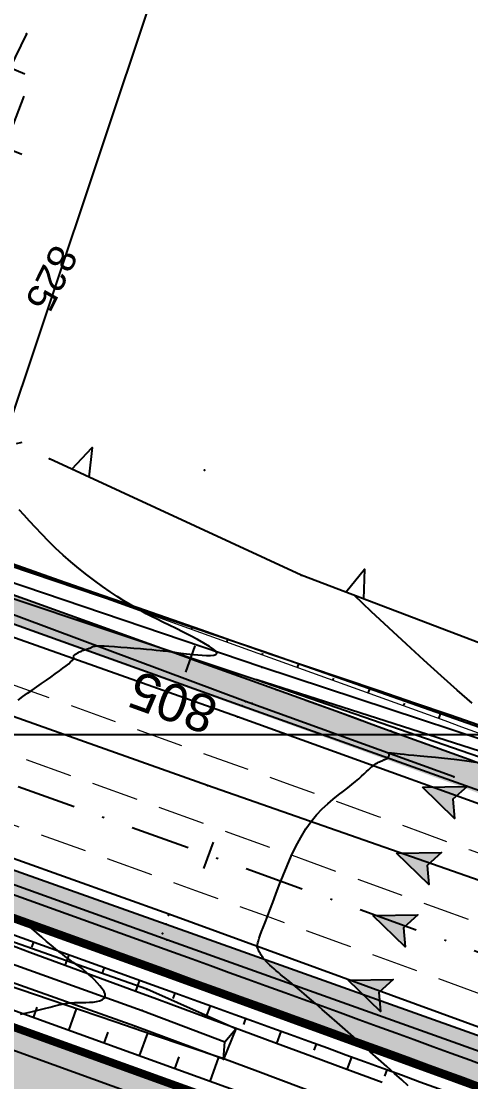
# Model space of a CAD drawing. Header units: metres. Extents: x 820373 to 834957, y 7564678 to 7566875.
# Drawn here: x 821318.3 to 821342.2, y 7564981.5 to 7565037.9 of the extents above; entities that cross this region are included whole.
import ezdxf
from ezdxf.enums import TextEntityAlignment as Align

# ---------------------------------------------------------------- set-up
doc = ezdxf.new("R2010")
doc.units = ezdxf.units.M
for name, pattern in [('XREF_GEO$0$DASHDOT', [25.4, 12.7, -6.35, 0, -6.35]), ('XREF_GEO$0$DASHED2', [0.375, 0.25, -0.125]), ('XREF_GEO$0$DGNStyle3', [83.551646, 59.679747, -23.871899])]:
    doc.linetypes.add(name, pattern=pattern)
for name, color, linetype in [('P-MALHA-IMPAR', 1, 'Continuous'), ('XREF_GEO$0$F-HZ-ACOSTAMENTO', 73, 'Continuous'), ('XREF_GEO$0$F-HZ-BARREIRA', 107, 'Continuous'), ('XREF_GEO$0$F-HZ-BORDO', 165, 'Continuous'), ('XREF_GEO$0$F-HZ-EIXO', 42, 'XREF_GEO$0$DASHDOT'), ('XREF_GEO$0$F-HZ-ESTACA', 73, 'Continuous'), ('XREF_GEO$0$F-HZ-OFFSET', 11, 'Continuous'), ('XREF_GEO$0$F-HZ-OFFSET-ATERRO', 42, 'Continuous'), ('XREF_GEO$0$F-HZ-PTO-NOTAVEL', 42, 'Continuous'), ('XREF_GEO$0$F-HZ-SETA', 11, 'Continuous'), ('XREF_PAV$0$P-TH01_FXAD_227.95_237.15_C_PAV.TIPO-V', 214, 'Continuous'), ('XREF_PAV$0$P-TH01_FXAD_230.75_240.70_D_PAV.TIPO-V', 214, 'Continuous'), ('XREF_PAV$0$P-TH01_TREVO_235.60_PAV.TIPO-I', 150, 'Continuous'), ('XREF_TOP$0$T-HD-VALETA_SARJETA', 132, 'Continuous'), ('XREF_TOP$0$T-HG-BARRANCO', 23, 'Continuous'), ('XREF_TOP$0$T-HG-CRISTA', 23, 'Continuous'), ('XREF_TOP$0$T-HM-COTA', 252, 'Continuous'), ('XREF_TOP$0$T-HM-CURVA_INTERMEDIÁRIA', 252, 'Continuous'), ('XREF_TOP$0$T-HM-CURVA_MESTRA', 23, 'Continuous'), ('XREF_TOP$0$T-SI-FAIXA', 23, 'Continuous'), ('XREF_TOP$0$T-SV-GUARD_RAIL', 23, 'Continuous'), ('XREF_TOP$0$T-SV-RUA_PAVIMENTADA', 23, 'Continuous'), ('XREF_TOP$0$T-VE-VEGETAÇÃO', 92, 'Continuous')]:
    doc.layers.add(name, color=color, linetype=linetype)
doc.layers.add('XREF_GEO$0$F-HZ-ARRED-VALETA', color=11, linetype='Continuous', lineweight=0)
doc.layers.add('XREF_GEO$0$F-HZ-FAIXA', color=11, linetype='XREF_GEO$0$DGNStyle3', lineweight=0)
doc.styles.add('XREF_GEO$0$ARIAL', font='arial.ttf')
doc.styles.add('XREF_TOP$0$ROMANS', font='arial.ttf', dxfattribs={"height": 1.5})

# ---------------------------------------------------------------- blocks, each defined once
blk = doc.blocks.new('MALHA-IMPAR')
at = {"layer": 'P-MALHA-IMPAR'}
blk.add_line((821114.838, 7565000), (821658.535, 7565000), dxfattribs=at)
blk = doc.blocks.new('XREF_TOP$0$PONTO')
at = {"layer": 'XREF_TOP$0$T-HM-COTA'}
blk.add_point((0, 0), dxfattribs=at)
blk = doc.blocks.new('XREF_TOP$0$MATO 02')
blk.add_lwpolyline([(0.5, 0), (0, -1.5), (-0.5, 0)])
blk = doc.blocks.new('XREF_TOP')
at = {"layer": 'XREF_TOP$0$T-HD-VALETA_SARJETA'}
for points in [[(821329.068, 7564982.744, 822.468), (821324.341, 7564984.502, 822.208), (821302.885, 7564992.117, 820.973), (821284.426, 7564998.126, 819.727), (821267.905, 7565004.116, 818.34), (821247.508, 7565011.285, 817), (821227.722, 7565018.106, 815.829), (821209.07, 7565024.805, 814.822), (821191.116, 7565031.202, 814.095), (821173.972, 7565037.328, 813.645)], [(821370.659, 7564990.239, 823.587), (821369.081, 7564990.819, 823.552), (821349.716, 7564997.462, 822.938), (821331.101, 7565003.594, 822.081), (821309.999, 7565010.727, 820.806), (821291.435, 7565017.476, 819.686), (821272.964, 7565024.238, 818.455), (821261.796, 7565028.162, 817.769), (821259.894, 7565028.931, 817.653), (821258.512, 7565029.914, 817.537), (821256.786, 7565031.168, 817.478)], [(821349.906, 7564997.849, 823.26), (821331.183, 7565004.417, 822.408), (821310.233, 7565011.493, 821.199), (821291.893, 7565018.128, 819.958), (821273.252, 7565024.914, 818.633)], [(821291.201, 7565016.732, 819.935), (821309.447, 7565010.037, 821.055), (821330.838, 7565002.908, 822.253)], [(821330.838, 7565002.908, 822.253), (821349.313, 7564996.526, 823.343), (821367.967, 7564989.831, 824.226)], [(821370.484, 7564989.681, 823.583), (821368.161, 7564990.492, 823.485), (821349.562, 7564996.916, 822.986), (821330.838, 7565002.908, 822.253)], [(821284.841, 7564999.438, 819.445), (821303.417, 7564992.976, 820.772), (821324.737, 7564985.337, 822.082), (821329.135, 7564983.655, 822.306)], [(821329.722, 7564984.363, 822.437), (821324.996, 7564986.469, 822.222), (821303.6, 7564993.994, 820.97), (821299.112, 7564996.191, 820.718)]]:
    blk.add_polyline3d(points, dxfattribs=at)
blk.add_polyline3d([(821329.068, 7564982.744, 822.468), (821329.135, 7564983.655, 822.306), (821329.722, 7564984.363, 822.437)], close=True, dxfattribs=at)
at = {"layer": 'XREF_TOP$0$T-HG-BARRANCO'}
for p, q in [((821318.499, 7565035.131), (821317.699, 7565035.462)), ((821318.329, 7565030.844), (821315.931, 7565031.834))]:
    blk.add_line(p, q, dxfattribs=at)
at = {"layer": 'XREF_TOP$0$T-HG-CRISTA'}
blk.add_polyline3d([(821318.584, 7565037.276, 828.86), (821312.865, 7565025.546, 828.508), (821312.776, 7565025.509, 828.819)], dxfattribs=at)
at = {"layer": 'XREF_TOP$0$T-HM-CURVA_INTERMEDIÁRIA', "flags": 128}
for points in [[(821317.607, 7565031.724), (821318.452, 7565033.961)], [(821318.059, 7565015.487), (821318.359, 7565015.561)], [(821318.257, 7564985.142), (821318.762, 7564985.247), (821319.19, 7564985.343), (821319.549, 7564985.428), (821319.849, 7564985.504), (821320.099, 7564985.569), (821320.307, 7564985.623), (821320.484, 7564985.666), (821320.638, 7564985.698), (821320.774, 7564985.721), (821320.9, 7564985.736), (821321.02, 7564985.745), (821321.14, 7564985.75), (821321.267, 7564985.751), (821321.405, 7564985.752), (821321.562, 7564985.753), (821321.739, 7564985.756), (821321.93, 7564985.765), (821322.123, 7564985.781), (821322.309, 7564985.808), (821322.476, 7564985.848), (821322.616, 7564985.904), (821322.717, 7564985.979), (821322.769, 7564986.076), (821322.765, 7564986.196), (821322.711, 7564986.334), (821322.617, 7564986.486), (821322.494, 7564986.645), (821322.35, 7564986.807), (821322.196, 7564986.965), (821322.041, 7564987.113), (821321.896, 7564987.247), (821321.767, 7564987.361), (821321.655, 7564987.458), (821321.556, 7564987.54), (821321.467, 7564987.611), (821321.385, 7564987.673), (821321.308, 7564987.729), (821321.232, 7564987.782), (821321.155, 7564987.835), (821321.074, 7564987.891), (821320.984, 7564987.954), (821320.885, 7564988.025), (821320.772, 7564988.107), (821320.642, 7564988.205), (821320.493, 7564988.32), (821320.322, 7564988.456), (821320.124, 7564988.616), (821319.9, 7564988.801), (821319.655, 7564989.006), (821319.395, 7564989.226), (821319.129, 7564989.454), (821318.864, 7564989.685), (821318.606, 7564989.912), (821318.364, 7564990.13), (821318.144, 7564990.333)], [(821318.145, 7565001.834), (821318.384, 7565002.02), (821318.63, 7565002.197), (821318.88, 7565002.37), (821319.134, 7565002.541), (821319.389, 7565002.715), (821319.641, 7565002.89), (821319.885, 7565003.061), (821320.117, 7565003.227), (821320.332, 7565003.384), (821320.526, 7565003.529), (821320.694, 7565003.66), (821320.831, 7565003.773), (821320.934, 7565003.867), (821321.007, 7565003.943), (821321.055, 7565004.004), (821321.083, 7565004.051), (821321.095, 7565004.088), (821321.098, 7565004.117), (821321.096, 7565004.141), (821321.094, 7565004.161), (821321.097, 7565004.181), (821321.105, 7565004.2), (821321.119, 7565004.22), (821321.137, 7565004.239), (821321.161, 7565004.259), (821321.189, 7565004.28), (821321.223, 7565004.301), (821321.261, 7565004.323), (821321.304, 7565004.347), (821321.351, 7565004.371), (821321.401, 7565004.396), (821321.454, 7565004.421), (821321.509, 7565004.445), (821321.564, 7565004.469), (821321.62, 7565004.491), (821321.676, 7565004.512), (821321.73, 7565004.53), (821321.783, 7565004.547), (821321.834, 7565004.563), (821321.881, 7565004.578), (821321.924, 7565004.592), (821321.964, 7565004.606), (821321.998, 7565004.621), (821322.027, 7565004.637), (821322.051, 7565004.654), (821322.077, 7565004.671), (821322.112, 7565004.687), (821322.165, 7565004.701), (821322.244, 7565004.712), (821322.355, 7565004.719), (821322.509, 7565004.72), (821322.711, 7565004.715), (821322.967, 7565004.702), (821323.267, 7565004.683), (821323.598, 7565004.659), (821323.947, 7565004.631), (821324.299, 7565004.602), (821324.643, 7565004.573), (821324.964, 7565004.544), (821325.25, 7565004.519), (821325.49, 7565004.497), (821325.689, 7565004.478), (821325.852, 7565004.462), (821325.987, 7565004.448), (821326.1, 7565004.436), (821326.197, 7565004.424), (821326.287, 7565004.413), (821326.374, 7565004.401), (821326.466, 7565004.388), (821326.566, 7565004.373), (821326.676, 7565004.358), (821326.799, 7565004.341), (821326.938, 7565004.323), (821327.096, 7565004.303), (821327.274, 7565004.282), (821327.476, 7565004.26), (821327.702, 7565004.237), (821327.938, 7565004.218), (821328.168, 7565004.205), (821328.377, 7565004.205), (821328.547, 7565004.222), (821328.664, 7565004.259), (821328.711, 7565004.322), (821328.671, 7565004.414), (821328.536, 7565004.54), (821328.315, 7565004.693), (821328.027, 7565004.867), (821327.688, 7565005.056), (821327.316, 7565005.253), (821326.929, 7565005.45), (821326.542, 7565005.643), (821326.175, 7565005.823), (821325.839, 7565005.987), (821325.53, 7565006.139), (821325.24, 7565006.283), (821324.96, 7565006.427), (821324.681, 7565006.576), (821324.396, 7565006.737), (821324.095, 7565006.915), (821323.769, 7565007.116), (821323.414, 7565007.345), (821323.032, 7565007.601), (821322.629, 7565007.881), (821322.213, 7565008.182), (821321.788, 7565008.503), (821321.362, 7565008.839), (821320.94, 7565009.19), (821320.529, 7565009.552), (821320.134, 7565009.922), (821319.757, 7565010.293), (821319.4, 7565010.661), (821319.063, 7565011.018), (821318.749, 7565011.358), (821318.459, 7565011.675), (821318.194, 7565011.962)], [(821338.897, 7564981.319), (821338.552, 7564981.639), (821338.169, 7564981.988), (821337.757, 7564982.358), (821337.324, 7564982.744), (821336.879, 7564983.139), (821336.428, 7564983.537), (821335.981, 7564983.931), (821335.542, 7564984.318), (821335.116, 7564984.692), (821334.708, 7564985.048), (821334.324, 7564985.384), (821333.968, 7564985.694), (821333.644, 7564985.973), (821333.359, 7564986.217), (821333.114, 7564986.425), (821332.906, 7564986.598), (821332.73, 7564986.744), (821332.578, 7564986.867), (821332.445, 7564986.973), (821332.326, 7564987.069), (821332.214, 7564987.158), (821332.103, 7564987.248), (821331.989, 7564987.342), (821331.872, 7564987.44), (821331.756, 7564987.541), (821331.641, 7564987.643), (821331.531, 7564987.745), (821331.428, 7564987.845), (821331.334, 7564987.941), (821331.251, 7564988.033), (821331.18, 7564988.118), (821331.122, 7564988.198), (821331.074, 7564988.271), (821331.034, 7564988.338), (821331.002, 7564988.4), (821330.974, 7564988.455), (821330.951, 7564988.506), (821330.93, 7564988.551), (821330.909, 7564988.591), (821330.891, 7564988.629), (821330.877, 7564988.67), (821330.868, 7564988.717), (821330.867, 7564988.774), (821330.874, 7564988.844), (821330.892, 7564988.931), (821330.923, 7564989.039), (821330.967, 7564989.172), (821331.025, 7564989.333), (821331.097, 7564989.524), (821331.185, 7564989.751), (821331.287, 7564990.015), (821331.405, 7564990.32), (821331.539, 7564990.669), (821331.689, 7564991.065), (821331.855, 7564991.51), (821332.037, 7564991.993), (821332.235, 7564992.502), (821332.449, 7564993.023), (821332.677, 7564993.545), (821332.92, 7564994.054), (821333.177, 7564994.537), (821333.448, 7564994.983), (821333.733, 7564995.382), (821334.025, 7564995.735), (821334.322, 7564996.048), (821334.617, 7564996.325), (821334.906, 7564996.571), (821335.185, 7564996.791), (821335.447, 7564996.991), (821335.688, 7564997.175), (821335.904, 7564997.347), (821336.096, 7564997.508), (821336.267, 7564997.658), (821336.419, 7564997.796), (821336.553, 7564997.922), (821336.673, 7564998.035), (821336.78, 7564998.136), (821336.877, 7564998.225), (821336.966, 7564998.3), (821337.047, 7564998.364), (821337.122, 7564998.417), (821337.192, 7564998.462), (821337.257, 7564998.5), (821337.318, 7564998.532), (821337.377, 7564998.559), (821337.433, 7564998.584), (821337.489, 7564998.608), (821337.543, 7564998.63), (821337.594, 7564998.652), (821337.643, 7564998.673), (821337.688, 7564998.693), (821337.729, 7564998.713), (821337.765, 7564998.733), (821337.796, 7564998.752), (821337.821, 7564998.772), (821337.84, 7564998.792), (821337.855, 7564998.812), (821337.866, 7564998.831), (821337.874, 7564998.85), (821337.879, 7564998.868), (821337.882, 7564998.885), (821337.884, 7564998.901), (821337.886, 7564998.916), (821337.887, 7564998.93), (821337.887, 7564998.943), (821337.886, 7564998.955), (821337.884, 7564998.966), (821337.88, 7564998.977), (821337.875, 7564998.987), (821337.867, 7564998.996), (821337.859, 7564999.005), (821337.85, 7564999.013), (821337.846, 7564999.02), (821337.849, 7564999.025), (821337.861, 7564999.029), (821337.885, 7564999.03), (821337.926, 7564999.028), (821337.984, 7564999.024), (821338.065, 7564999.017), (821338.17, 7564999.006), (821338.305, 7564998.992), (821338.472, 7564998.974), (821338.675, 7564998.953), (821338.918, 7564998.929), (821339.205, 7564998.901), (821339.539, 7564998.87), (821339.923, 7564998.835), (821340.354, 7564998.795), (821340.83, 7564998.747), (821341.347, 7564998.69), (821341.902, 7564998.621), (821342.49, 7564998.538)], [(821342.296, 7565001.666), (821341.507, 7565002.36), (821340.647, 7565003.129), (821339.738, 7565003.952), (821338.801, 7565004.809), (821337.858, 7565005.682), (821336.929, 7565006.55), (821336.037, 7565007.393)]]:
    blk.add_lwpolyline(points, dxfattribs=at)
at = {"layer": 'XREF_TOP$0$T-SI-FAIXA'}
for points in [[(821591.439, 7564902.729, 838.851), (821573.003, 7564909.234, 837.821), (821555.139, 7564915.632, 836.829), (821553.897, 7564916.021, 836.98), (821535.131, 7564922.833, 836.004), (821516.359, 7564929.619, 834.953), (821496.555, 7564936.626, 833.758), (821478.29, 7564943.257, 832.554), (821460.036, 7564949.759, 831.336), (821441.957, 7564956.323, 830.125), (821423.96, 7564962.787, 828.906), (821402.472, 7564970.522, 827.454), (821384.763, 7564976.857, 826.261), (821365.031, 7564983.967, 825.026), (821347.04, 7564990.712, 823.813), (821328.217, 7564997.302, 822.699), (821307.506, 7565004.634, 821.393), (821289.32, 7565011.283, 820.226), (821270.908, 7565017.824, 819.062), (821252.787, 7565024.278, 817.945), (821232.483, 7565031.627, 816.641), (821214.211, 7565038.237, 815.935), (821196.568, 7565044.623, 815.147), (821178.895, 7565051.008, 814.95)], [(821588.019, 7564896.526, 838.829), (821569.973, 7564902.998, 837.81), (821552.072, 7564909.415, 836.856), (821533.519, 7564916.088, 836.128), (821514.437, 7564922.827, 834.984), (821493.554, 7564930.411, 833.636), (821476.544, 7564936.524, 832.57), (821457.645, 7564943.304, 831.308), (821439.852, 7564949.719, 830.132), (821421.792, 7564956.182, 828.846), (821399.626, 7564964.153, 827.379), (821382.18, 7564970.476, 826.183), (821363.572, 7564977.084, 825.051), (821344.531, 7564983.752, 823.836), (821326.167, 7564990.459, 822.72), (821304.706, 7564998.109, 821.315), (821286.99, 7565004.676, 820.186), (821267.732, 7565011.534, 819.001), (821249.958, 7565018.027, 817.898), (821229.973, 7565025.225, 816.617), (821211.943, 7565031.704, 815.938), (821193.611, 7565038.35, 815.12), (821176.559, 7565044.518, 814.944)], [(821329.807, 7565000.949, 822.548), (821308.921, 7565008.339, 821.217), (821290.446, 7565014.973, 820.129)], [(821367.156, 7564987.675, 824.926), (821348.491, 7564994.202, 823.728), (821329.807, 7565000.949, 822.548)]]:
    blk.add_polyline3d(points, dxfattribs=at)
at = {"layer": 'XREF_TOP$0$T-SV-GUARD_RAIL'}
for points in [[(821341.331, 7564997.761, 823.214), (821330.237, 7565001.759, 822.524), (821309.464, 7565009.517, 821.186)], [(821350.429, 7564980.605, 824.171), (821343.973, 7564982.681, 823.64), (821326.052, 7564989.082, 822.604), (821305.424, 7564996.496, 821.216), (821291.709, 7565001.403, 820.351)]]:
    blk.add_polyline3d(points, dxfattribs=at)
at = {"layer": 'XREF_TOP$0$T-SV-RUA_PAVIMENTADA', "ltscale": 22}
for points in [[(821176.302, 7565043.804, 814.742), (821193.345, 7565037.622, 815.117), (821211.612, 7565030.985, 815.928), (821229.565, 7565024.458, 816.758), (821249.496, 7565017.326, 817.65), (821267.645, 7565010.838, 818.978), (821286.787, 7565003.9, 820.107), (821304.889, 7564997.423, 821.311), (821326.014, 7564989.913, 822.696), (821344.074, 7564983.486, 823.774), (821363.37, 7564976.497, 825.014), (821381.915, 7564969.772, 826.16), (821399.271, 7564963.439, 827.344), (821421.515, 7564955.504, 828.798), (821439.579, 7564948.954, 830.064), (821457.399, 7564942.494, 831.285), (821476.254, 7564935.716, 832.534), (821493.198, 7564929.568, 833.58), (821514.215, 7564922.227, 834.947), (821533.171, 7564915.36, 836.095), (821551.728, 7564908.684, 836.818), (821569.565, 7564902.095, 837.73), (821587.764, 7564895.811, 838.818)], [(821253.882, 7565028.841, 817.71), (821272.157, 7565022.302, 818.888), (821290.725, 7565015.568, 820.117), (821309.084, 7565009.05, 821.227), (821330.069, 7565001.532, 822.514), (821348.764, 7564994.859, 823.68)]]:
    blk.add_polyline3d(points, dxfattribs=at)
at = {"layer": 'XREF_TOP$0$T-VE-VEGETAÇÃO'}
blk.add_polyline3d([(821393.284, 7565007.288, 825.512), (821386.24, 7564999.622, 825.224), (821383.07, 7564997.562, 825.053), (821378.633, 7564995.757, 824.881), (821374.192, 7564994.575, 824.71), (821370.035, 7564994.944, 824.539), (821351.323, 7565001.589, 823.624), (821333.195, 7565008.472, 822.884), (821319.806, 7565014.661, 822.236)], dxfattribs=at)
at = {"layer": 'XREF_TOP$0$T-HM-COTA', "rotation": 160.3219444444443}
for p in [(821318.584, 7565037.276, 828.86), (821319.806, 7565014.661, 822.236), (821328.065, 7565014.06, 822.395), (821333.195, 7565008.472, 822.884), (821331.183, 7565004.417, 822.408), (821331.101, 7565003.594, 822.081), (821330.838, 7565002.908, 822.253), (821330.237, 7565001.759, 822.524), (821330.599, 7565001.658, 822.572), (821330.069, 7565001.532, 822.514), (821329.807, 7565000.949, 822.548), (821341.331, 7564997.761, 823.214), (821328.217, 7564997.302, 822.699), (821326.135, 7564990.395, 822.739), (821326.167, 7564990.459, 822.72), (821326.014, 7564989.913, 822.696), (821325.83, 7564989.417, 822.639), (821326.052, 7564989.082, 822.604), (821324.996, 7564986.469, 822.222), (821324.737, 7564985.337, 822.082), (821324.341, 7564984.502, 822.208), (821329.722, 7564984.363, 822.437), (821329.135, 7564983.655, 822.306), (821329.068, 7564982.744, 822.468)]:
    blk.add_blockref('XREF_TOP$0$PONTO', p, dxfattribs=at)
at = {"layer": 'XREF_TOP$0$T-VE-VEGETAÇÃO'}
for p, rotation in [((821321.452, 7565013.9, 822.316), 155.1914897313328), ((821336.045, 7565007.39, 823), 159.2087872428461)]:
    blk.add_blockref('XREF_TOP$0$MATO 02', p, dxfattribs=dict(at, rotation=rotation))
at = {"layer": 'XREF_TOP$0$T-HM-CURVA_MESTRA', "style": 'XREF_TOP$0$ROMANS'}
blk.add_text('825', height=1.5, rotation=243.639, dxfattribs=at).set_placement((821319.928, 7565024.258, 825), align=Align.MIDDLE_CENTER)
blk = doc.blocks.new('XREF_GEO$0$AeccTickLine')
at = {"layer": 'XREF_GEO$0$F-HZ-ESTACA', "lineweight": -2}
blk.add_line((0, 1), (0, -1), dxfattribs=at)
blk = doc.blocks.new('XREF_GEO')
at = {"layer": 'XREF_GEO$0$F-HZ-SETA'}
h = blk.add_hatch(color=256, dxfattribs=at)
h.dxf.hatch_style = 1
h.paths.add_polyline_path([(821342.043, 7564997.246), (821341.281, 7564996.565), (821341.369, 7564995.547), (821339.65, 7564997.212)])
h = blk.add_hatch(color=256, dxfattribs=at)
h.dxf.hatch_style = 1
h.paths.add_polyline_path([(821340.673, 7564993.724), (821339.911, 7564993.043), (821339.999, 7564992.025), (821338.28, 7564993.69)])
h = blk.add_hatch(color=256, dxfattribs=at)
h.dxf.hatch_style = 1
h.paths.add_polyline_path([(821339.411, 7564990.415), (821338.649, 7564989.734), (821338.737, 7564988.716), (821337.018, 7564990.381)])
h = blk.add_hatch(color=256, dxfattribs=at)
h.dxf.hatch_style = 1
h.paths.add_polyline_path([(821338.092, 7564986.974), (821337.33, 7564986.293), (821337.418, 7564985.275), (821335.699, 7564986.94)])
at = {"layer": 'XREF_GEO$0$F-HZ-ACOSTAMENTO'}
blk.add_line((821850.991, 7564792.285), (821173.579, 7565036.236), dxfattribs=at)
blk.add_lwpolyline([(821451.795, 7564940.626, -0.00559), (821388.913, 7564964.054, 0.00559), (821326.073, 7564987.466), (821269.618, 7565007.784, 0.00559), (821206.27, 7565029.786, -0.002745), (821175.084, 7565040.419, -0.002745)], format="xyb", dxfattribs=at)
at = {"layer": 'XREF_GEO$0$F-HZ-ARRED-VALETA', "lineweight": -3, "ltscale": 0.25}
blk.add_line((821818.706, 7564804.974), (821173.917, 7565037.177), dxfattribs=at)
at = {"layer": 'XREF_GEO$0$F-HZ-ARRED-VALETA', "lineweight": -3, "ltscale": 0.25, "flags": 128}
blk.add_lwpolyline([(821451.456, 7564939.685, -0.00559), (821388.554, 7564963.121, 0.00559), (821325.735, 7564986.526), (821269.28, 7565006.843, 0.00559), (821205.953, 7565028.838, -0.002746), (821174.745, 7565039.478, -0.002746)], format="xyb", dxfattribs=at)
at = {"layer": 'XREF_GEO$0$F-HZ-ARRED-VALETA', "flags": 128}
blk.add_lwpolyline([(821360.347, 7564993.57, 0.002501), (821331.999, 7565003.933), (821275.544, 7565024.25, 0.001982), (821253.013, 7565032.259, 0.001982)], format="xyb", dxfattribs=at)
at = {"layer": 'XREF_GEO$0$F-HZ-BARREIRA', "linetype": 'Continuous', "ltscale": 5, "const_width": 0.38}
blk.add_lwpolyline([(821451.731, 7564940.447, -0.00559), (821388.845, 7564963.877, 0.00559), (821326.009, 7564987.288), (821269.554, 7565007.606, 0.00559), (821206.21, 7565029.606, -0.002745), (821175.02, 7565040.24, -0.002745)], format="xyb", dxfattribs=at)
blk.add_lwpolyline([(821818.01, 7564804.364), (821173.643, 7565036.415)], dxfattribs=at)
at = {"layer": 'XREF_GEO$0$F-HZ-BORDO'}
blk.add_line((821850.653, 7564791.344), (821173.24, 7565035.295), dxfattribs=at)
at = {"layer": 'XREF_GEO$0$F-HZ-BORDO', "flags": 128}
blk.add_lwpolyline([(821359.825, 7564992.164, 0.002501), (821331.491, 7565002.521), (821275.036, 7565022.839, 0.001982), (821252.516, 7565030.843)], format="xyb", dxfattribs=at)
at = {"layer": 'XREF_GEO$0$F-HZ-BORDO'}
blk.add_lwpolyline([(821326.412, 7564988.407), (821269.957, 7565008.725)], dxfattribs=at)
blk.add_lwpolyline([(821452.134, 7564941.567, -0.00559), (821389.273, 7564964.987, 0.00559), (821326.412, 7564988.407)], format="xyb", dxfattribs=at)
at = {"layer": 'XREF_GEO$0$F-HZ-EIXO', "linetype": 'XREF_GEO$0$DASHDOT', "lineweight": -3, "ltscale": 0.25, "flags": 128}
blk.add_lwpolyline([(821406.921, 7565021.036, -0.332969), (821385.88, 7564991.548, -0.167457), (821359.825, 7564992.164, 0.002501), (821331.491, 7565002.521), (821275.036, 7565022.839, 0.001982), (821252.516, 7565030.843, -0.186122), (821230.605, 7565049.508, -0.242557), (821230.01, 7565077.511)], format="xyb", dxfattribs=at)
blk.add_lwpolyline([(821855.189, 7564803.949), (821177.727, 7565047.763)], dxfattribs=at)
at = {"layer": 'XREF_GEO$0$F-HZ-FAIXA', "linetype": 'XREF_GEO$0$DASHED2', "ltscale": 10, "flags": 128}
for points in [[(821454.504, 7564948.153, -0.00559), (821391.79, 7564971.519, 0.00559), (821328.782, 7564994.994), (821272.327, 7565015.312, 0.00559), (821208.811, 7565037.372, -0.002737), (821177.793, 7565047.947, -0.002737)], [(821854.004, 7564800.655), (821453.319, 7564944.86, -0.00559), (821390.531, 7564968.253, 0.00559), (821327.597, 7564991.701), (821271.142, 7565012.018, 0.00559), (821207.699, 7565034.053, -0.002741), (821176.608, 7565044.653)], [(821369.094, 7564983.899, 0.003462), (821329.968, 7564998.287), (821273.512, 7565018.605, 0.002942), (821240.105, 7565030.406)]]:
    blk.add_lwpolyline(points, format="xyb", dxfattribs=at)
at = {"layer": 'XREF_GEO$0$F-HZ-OFFSET', "linetype": 'Continuous', "lineweight": -3}
for p, q in [((821319.84, 7565008.309), (821319.85, 7565008.336)), ((821321.722, 7565007.631), (821321.748, 7565007.704)), ((821323.604, 7565006.954), (821323.62, 7565006.999)), ((821325.485, 7565006.277), (821325.524, 7565006.386)), ((821327.367, 7565005.6), (821327.39, 7565005.663)), ((821329.249, 7565004.922), (821329.3, 7565005.065)), ((821331.131, 7565004.245), (821331.16, 7565004.327)), ((821333.013, 7565003.568), (821333.083, 7565003.763)), ((821334.894, 7565002.889), (821334.936, 7565003.005)), ((821336.775, 7565002.209), (821336.873, 7565002.479)), ((821338.655, 7565001.528), (821338.711, 7565001.681)), ((821340.535, 7565000.846), (821340.66, 7565001.188)), ((821318.948, 7564988.968), (821318.849, 7564988.692)), ((821320.83, 7564988.291), (821320.625, 7564987.72)), ((821322.712, 7564987.613), (821322.608, 7564987.325)), ((821324.594, 7564986.936), (821324.384, 7564986.353)), ((821326.476, 7564986.259), (821326.368, 7564985.961)), ((821318.953, 7564984.946), (821319.154, 7564985.505)), ((821320.834, 7564984.269), (821321.249, 7564985.419)), ((821328.357, 7564985.58), (821328.136, 7564984.968)), ((821330.238, 7564984.901), (821330.124, 7564984.586)), ((821322.716, 7564983.591), (821322.929, 7564984.183)), ((821332.118, 7564984.22), (821331.886, 7564983.58)), ((821324.598, 7564982.913), (821325.033, 7564984.122)), ((821333.999, 7564983.538), (821333.88, 7564983.212)), ((821326.479, 7564982.236), (821326.704, 7564982.86)), ((821328.361, 7564981.558), (821328.826, 7564982.85)), ((821335.878, 7564982.854), (821335.637, 7564982.192)), ((821337.757, 7564982.17), (821337.635, 7564981.833))]:
    blk.add_line(p, q, dxfattribs=at)
at = {"layer": 'XREF_GEO$0$F-HZ-OFFSET-ATERRO', "lineweight": -3, "ltscale": 2, "flags": 128}
for points in [[(821337.507, 7564981.498), (821335.636, 7564982.193), (821333.764, 7564982.886), (821331.892, 7564983.578), (821330.019, 7564984.268), (821328.148, 7564984.964), (821326.276, 7564985.657), (821325.522, 7564985.937), (821324.401, 7564986.347), (821320.642, 7564987.714), (821318.766, 7564988.409), (821311.285, 7564991.247)], [(821340.264, 7564978.566), (821330.902, 7564982.083), (821329.028, 7564982.783), (821327.13, 7564983.416), (821325.233, 7564984.052), (821323.344, 7564984.707), (821321.45, 7564985.351), (821306.299, 7564990.502), (821304.403, 7564991.141), (821302.509, 7564991.785), (821300.629, 7564992.467), (821293.124, 7564995.236), (821291.249, 7564995.934), (821285.643, 7564998.074), (821283.779, 7564998.801), (821281.921, 7564999.544), (821276.344, 7565001.767), (821274.485, 7565002.507), (821270.766, 7565003.988), (821268.906, 7565004.725)], [(821343.015, 7565000.381), (821341.122, 7565001.03), (821339.228, 7565001.677), (821337.333, 7565002.323), (821335.438, 7565002.966), (821333.542, 7565003.608), (821332.062, 7565004.108), (821331.647, 7565004.25), (821329.757, 7565004.905), (821327.869, 7565005.566), (821325.981, 7565006.226), (821324.093, 7565006.886), (821322.204, 7565007.544), (821320.316, 7565008.203), (821318.427, 7565008.862), (821316.539, 7565009.521), (821314.65, 7565010.179)]]:
    blk.add_lwpolyline(points, dxfattribs=at)
at = {"layer": 'XREF_GEO$0$F-HZ-PTO-NOTAVEL', "linetype": 'Continuous', "lineweight": -3}
blk.add_line((821316.951, 7565014.348), (821328.844, 7565049.896), dxfattribs=at)
at = {"layer": 'XREF_GEO$0$F-HZ-SETA'}
for points in [[(821339.65, 7564997.212), (821342.043, 7564997.246), (821341.281, 7564996.565), (821341.369, 7564995.546)], [(821338.28, 7564993.69), (821340.673, 7564993.724), (821339.911, 7564993.043), (821339.999, 7564992.025)], [(821337.018, 7564990.381), (821339.411, 7564990.415), (821338.649, 7564989.734), (821338.737, 7564988.716)], [(821335.699, 7564986.94), (821338.092, 7564986.974), (821337.33, 7564986.293), (821337.418, 7564985.275)]]:
    blk.add_lwpolyline(points, close=True, dxfattribs=at)
at = {"layer": 'XREF_GEO$0$F-HZ-ESTACA', "linetype": 'Continuous', "lineweight": -3, "xscale": 0.75, "yscale": 0.75, "zscale": 0.75}
for p, rotation in [((821327.314, 7565004.024), 160.2064746282176), ((821328.274, 7564993.582), 160.2064746284848)]:
    blk.add_blockref('XREF_GEO$0$AeccTickLine', p, dxfattribs=dict(at, rotation=rotation))
at = {"layer": 'XREF_GEO$0$F-HZ-ESTACA', "linetype": 'Continuous', "lineweight": -3, "insert": (821326.025, 7565000.76), "char_height": 2, "attachment_point": 2, "rotation": 160.2065, "style": 'XREF_GEO$0$ARIAL'}
blk.add_mtext('{\\fArial|b0|i0|c0|p34;805}', dxfattribs=at)
blk = doc.blocks.new('XREF_PAV')
at = {"layer": 'XREF_PAV$0$P-TH01_FXAD_227.95_237.15_C_PAV.TIPO-V'}
h = blk.add_hatch(color=256, dxfattribs=at)
h.dxf.hatch_style = 1
edge = h.paths.add_edge_path()
edge.add_line((821289.891, 7565002.789), (821286.787, 7565003.9))
edge.add_line((821286.787, 7565003.9), (821267.645, 7565010.838))
edge.add_line((821267.645, 7565010.838), (821249.496, 7565017.326))
edge.add_line((821249.496, 7565017.326), (821229.565, 7565024.458))
edge.add_line((821229.565, 7565024.458), (821211.612, 7565030.985))
edge.add_line((821211.612, 7565030.985), (821193.345, 7565037.622))
edge.add_line((821193.345, 7565037.622), (821176.302, 7565043.804))
edge.add_line((821176.302, 7565043.804), (821175.084, 7565040.419))
edge.add_arc((822159.114, 7567875.5), 3001, 250.858597, 251.487674)
edge.add_arc((820254.062, 7562185.968), 2999, 70.206475, 71.487674, ccw=False)
edge.add_line((821269.618, 7565007.784), (821326.073, 7564987.466))
edge.add_arc((820310.517, 7562165.65), 2999, 68.925275, 70.206475, ccw=False)
edge.add_arc((822468.028, 7567764.324), 3001, 248.925275, 250.206475)
edge.add_line((821451.795, 7564940.626), (821821.613, 7564807.53))
edge.add_line((821821.613, 7564807.53), (821824.64, 7564810.16))
edge.add_line((821824.64, 7564810.16), (821825.024, 7564810.495))
edge.add_line((821825.024, 7564810.495), (821819.996, 7564812.319))
edge.add_line((821819.996, 7564812.319), (821799.485, 7564819.619))
edge.add_line((821799.485, 7564819.619), (821776.627, 7564827.875))
edge.add_line((821776.627, 7564827.875), (821758.949, 7564834.152))
edge.add_line((821758.949, 7564834.152), (821740.972, 7564840.626))
edge.add_line((821740.972, 7564840.626), (821722.004, 7564847.361))
edge.add_line((821722.004, 7564847.361), (821704.79, 7564853.621))
edge.add_line((821704.79, 7564853.621), (821682.127, 7564861.698))
edge.add_line((821682.127, 7564861.698), (821669.793, 7564866.038))
edge.add_line((821669.793, 7564866.038), (821664.073, 7564868.051))
edge.add_line((821664.073, 7564868.051), (821646.258, 7564874.63))
edge.add_line((821646.258, 7564874.63), (821627.853, 7564881.085))
edge.add_line((821627.853, 7564881.085), (821609.888, 7564887.7))
edge.add_line((821609.888, 7564887.7), (821587.764, 7564895.811))
edge.add_line((821587.764, 7564895.811), (821569.565, 7564902.095))
edge.add_line((821569.565, 7564902.095), (821551.728, 7564908.684))
edge.add_line((821551.728, 7564908.684), (821533.171, 7564915.36))
edge.add_line((821533.171, 7564915.36), (821514.215, 7564922.227))
edge.add_line((821514.215, 7564922.227), (821493.198, 7564929.568))
edge.add_line((821493.198, 7564929.568), (821476.254, 7564935.716))
edge.add_line((821476.254, 7564935.716), (821457.399, 7564942.494))
edge.add_line((821457.399, 7564942.494), (821439.579, 7564948.954))
edge.add_line((821439.579, 7564948.954), (821421.515, 7564955.504))
edge.add_line((821421.515, 7564955.504), (821399.271, 7564963.439))
edge.add_line((821399.271, 7564963.439), (821381.915, 7564969.772))
edge.add_line((821381.915, 7564969.772), (821363.37, 7564976.497))
edge.add_line((821363.37, 7564976.497), (821344.074, 7564983.486))
edge.add_line((821344.074, 7564983.486), (821326.014, 7564989.913))
edge.add_line((821326.014, 7564989.913), (821304.889, 7564997.423))
edge.add_line((821304.889, 7564997.423), (821302.356, 7564998.329))
edge.add_line((821302.356, 7564998.329), (821289.891, 7565002.789))
at = {"layer": 'XREF_PAV$0$P-TH01_FXAD_230.75_240.70_D_PAV.TIPO-V'}
h = blk.add_hatch(color=256, dxfattribs=at)
h.dxf.hatch_style = 1
h.paths.add_polyline_path([(821172.232, 7565032.493), (821190.302, 7565026.08), (821208.155, 7565019.712), (821226.38, 7565013.047), (821246.747, 7565005.925), (821265.181, 7564999.142), (821281.479, 7564993.333), (821285.836, 7564991.751), (821298.329, 7564987.216), (821299.349, 7564986.846), (821303.869, 7564985.205), (821321.835, 7564978.694), (821341.62, 7564971.579), (821360.072, 7564964.943), (821378.207, 7564958.482), (821396.312, 7564951.937), (821417.96, 7564944.158), (821436.76, 7564937.36), (821455.163, 7564930.752), (821473.844, 7564924.014), (821491.507, 7564917.585), (821509.413, 7564911.252), (821527.888, 7564904.466), (821548.419, 7564897.121), (821566.468, 7564890.746), (821584.079, 7564884.425), (821607.368, 7564876.121), (821625.457, 7564869.557), (821643.271, 7564863.14), (821662.013, 7564856.466), (821665.876, 7564855.086), (821679.836, 7564850.1), (821701.472, 7564842.254), (821719.889, 7564835.708), (821737.905, 7564829.178), (821755.951, 7564822.705), (821773.322, 7564816.464), (821796.225, 7564808.081), (821809.528, 7564803.153), (821809.665, 7564803.38), (821812.663, 7564802.222), (821814.719, 7564801.487), (821817.847, 7564804.221), (821173.579, 7565036.236)])
at = {"layer": 'XREF_PAV$0$P-TH01_TREVO_235.60_PAV.TIPO-I'}
h = blk.add_hatch(color=256, dxfattribs=at)
h.dxf.hatch_style = 1
h.paths.add_polyline_path([(821252.516, 7565030.843, -0.051247), (821245.117, 7565034.326), (821244.342, 7565033.041, 0.051247), (821252.019, 7565029.428, -0.001982), (821274.528, 7565021.428), (821279.707, 7565019.564), (821290.725, 7565015.568), (821297.005, 7565013.338), (821330.983, 7565001.11, -0.002501), (821359.303, 7564990.757, 0.008319), (821367.256, 7564988.188), (821368.526, 7564987.929), (821369.805, 7564987.715), (821371.091, 7564987.549), (821372.382, 7564987.43), (821373.673, 7564987.356), (821375.005, 7564987.332), (821376.335, 7564987.357), (821377.662, 7564987.431), (821378.985, 7564987.555), (821380.303, 7564987.728), (821383.574, 7564988.513), (821386.739, 7564989.656), (821389.758, 7564991.142), (821391.759, 7564992.419, 0.120548), (821402.949, 7565002.518), (821401.708, 7565003.361, -0.168037), (821385.88, 7564991.548, -0.167457), (821359.825, 7564992.164, 0.002501), (821331.491, 7565002.521), (821275.036, 7565022.839, 0.001982)])

msp = doc.modelspace()

# ---------------------------------------------------------------- block references
at = {"ltscale": 100}
for name in ['XREF_PAV', 'XREF_GEO', 'XREF_TOP']:
    msp.add_blockref(name, (0, 0), dxfattribs=at)
at = {"layer": 'P-MALHA-IMPAR'}
msp.add_blockref('MALHA-IMPAR', (0, 0), dxfattribs=at)

doc.saveas('drawing.dxf')
